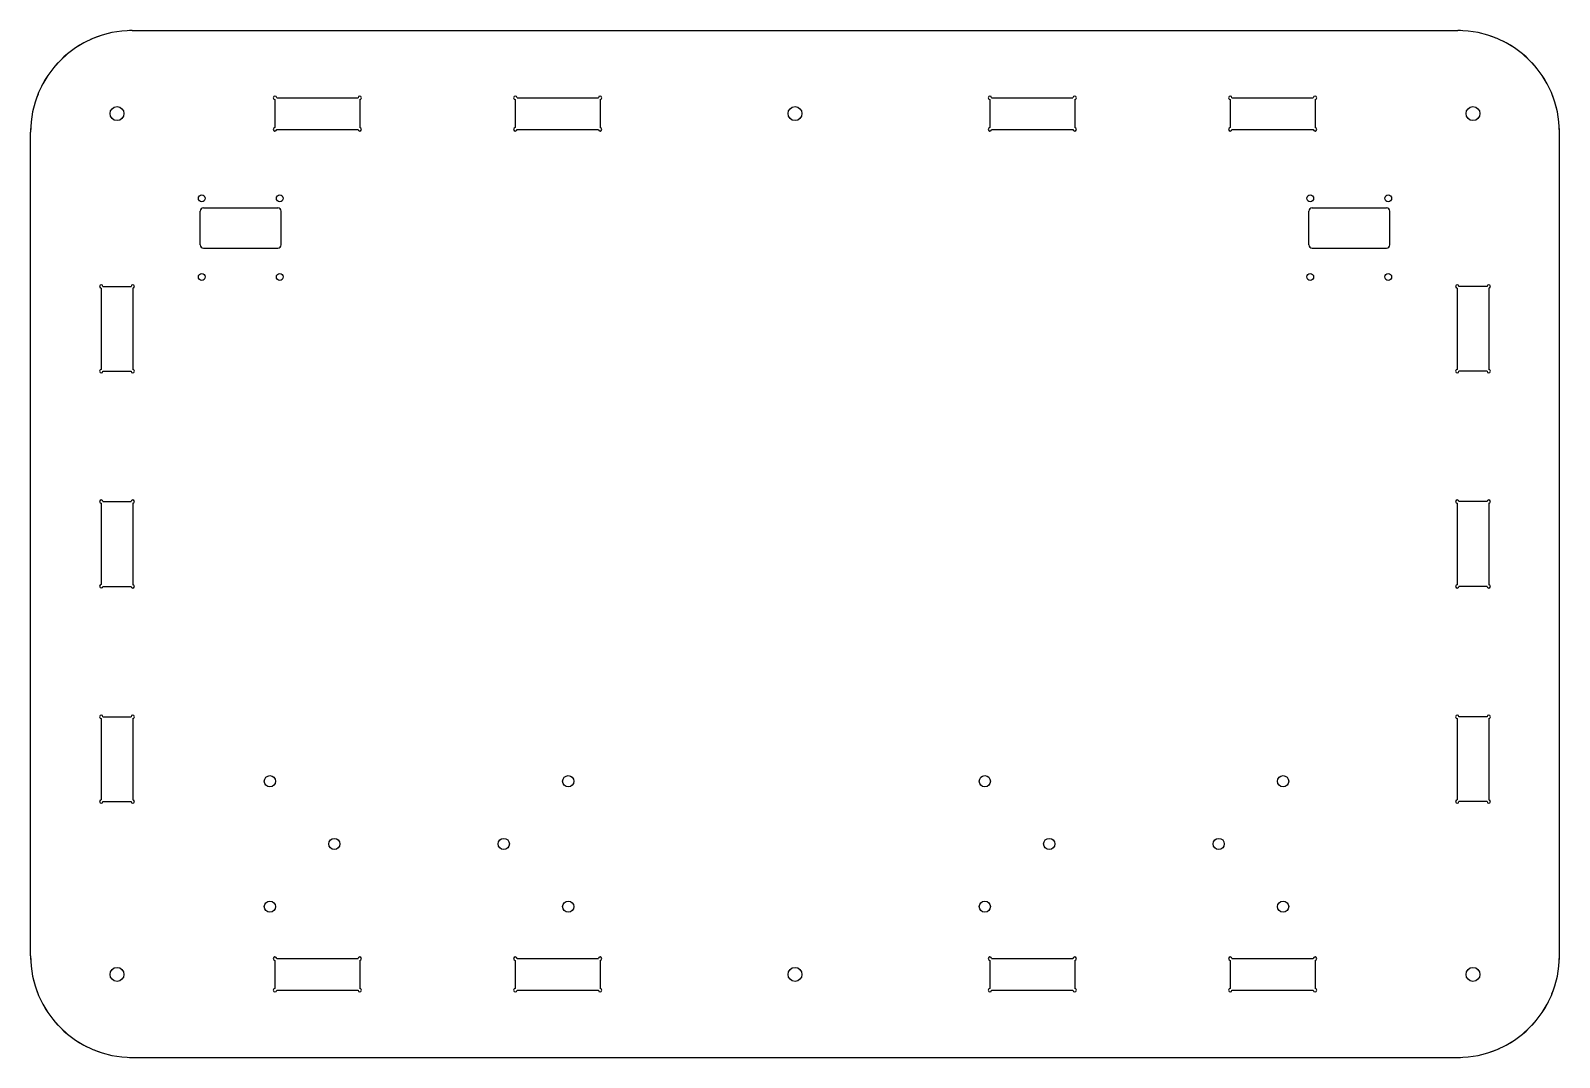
# Model space of a CAD drawing. Header units: millimetres. Extents: x -226 to 226, y -24 to 278.
import ezdxf

# ---------------------------------------------------------------- set-up
doc = ezdxf.new("R2010")
doc.units = ezdxf.units.MM
doc.linetypes.add('CENTERX2', pattern=[20.32, 12.7, -2.54, 2.54, -2.54])

msp = doc.modelspace()

# ---------------------------------------------------------------- linework, layer by layer
at = {"color": 7, "linetype": 'CENTERX2'}
for p, q in [((-195.5, 278.5), (195.5, 278.5)), ((-225.5, 5.5), (-225.5, 248.5)), ((225.5, 5.5), (225.5, 248.5)), ((-195.5, -24.5), (195.5, -24.5))]:
    msp.add_line(p, q, dxfattribs=at)
at = {"color": 7, "linetype": 'Continuous'}
for p, q in [((-195.5, 278.5), (195.5, 278.5)), ((-153.4, 258.15), (-153.4, 249.85)), ((-152.9, 258.65), (-128.9, 258.65)), ((-128.4, 258.15), (-128.4, 249.85)), ((-82.5, 258.15), (-82.5, 249.85)), ((-82, 258.65), (-58, 258.65)), ((-57.5, 258.15), (-57.5, 249.85)), ((57.5, 258.15), (57.5, 249.85)), ((58, 258.65), (82, 258.65)), ((82.5, 258.15), (82.5, 249.85)), ((128.4, 258.15), (128.4, 249.85)), ((128.9, 258.65), (152.9, 258.65)), ((153.4, 258.15), (153.4, 249.85)), ((-225.5, 5.5), (-225.5, 248.5)), ((-152.9, 249.35), (-128.9, 249.35)), ((-82, 249.35), (-58, 249.35)), ((58, 249.35), (82, 249.35)), ((128.9, 249.35), (152.9, 249.35)), ((225.5, 5.5), (225.5, 248.5)), ((-174.45, 226.2), (-152.55, 226.2)), ((152.55, 226.2), (174.45, 226.2)), ((-175.45, 215.3), (-175.45, 225.2)), ((-151.55, 215.3), (-151.55, 225.2)), ((151.55, 215.3), (151.55, 225.2)), ((175.45, 215.3), (175.45, 225.2)), ((-174.45, 214.3), (-152.55, 214.3)), ((152.55, 214.3), (174.45, 214.3)), ((-204.15, 203), (-195.85, 203)), ((204.15, 203), (195.85, 203)), ((-204.65, 202.5), (-204.65, 178.5)), ((-195.35, 202.5), (-195.35, 178.5)), ((195.35, 202.5), (195.35, 178.5)), ((204.65, 202.5), (204.65, 178.5)), ((-204.15, 178), (-195.85, 178)), ((204.15, 178), (195.85, 178)), ((-204.65, 139), (-204.65, 115.03)), ((-204.15, 139.5), (-195.85, 139.5)), ((-195.35, 139), (-195.35, 115)), ((195.35, 139), (195.35, 115)), ((204.15, 139.5), (195.85, 139.5)), ((204.65, 139), (204.65, 115)), ((-204.14, 114.5), (-195.85, 114.5)), ((204.15, 114.5), (195.85, 114.5)), ((-204.65, 75.5), (-204.65, 51.5)), ((-204.15, 76), (-195.85, 76)), ((-195.35, 75.5), (-195.35, 51.5)), ((195.35, 75.5), (195.35, 51.5)), ((204.15, 76), (195.85, 76)), ((204.65, 75.5), (204.65, 51.5)), ((-204.15, 51), (-195.85, 51)), ((204.15, 51), (195.85, 51)), ((-152.9, 4.65), (-128.9, 4.65)), ((-82, 4.65), (-58, 4.65)), ((58, 4.65), (82, 4.65)), ((128.9, 4.65), (152.9, 4.65)), ((-153.4, 4.15), (-153.4, -4.15)), ((-128.4, 4.15), (-128.4, -4.15)), ((-82.5, 4.15), (-82.5, -4.15)), ((-57.5, 4.15), (-57.5, -4.15)), ((57.5, 4.15), (57.5, -4.15)), ((82.5, 4.15), (82.5, -4.15)), ((128.4, 4.15), (128.4, -4.15)), ((153.4, 4.15), (153.4, -4.15)), ((-152.9, -4.65), (-128.9, -4.65)), ((-82, -4.65), (-58, -4.65)), ((58, -4.65), (82, -4.65)), ((128.9, -4.65), (152.9, -4.65)), ((-195.5, -24.5), (195.5, -24.5))]:
    msp.add_line(p, q, dxfattribs=at)
for centre, radius in [((-200, 254), 2.05), ((0, 254), 2.05), ((200, 254), 2.05), ((-175, 229), 1), ((-152, 229), 1), ((152, 229), 1), ((175, 229), 1), ((-175, 205.8), 1), ((-152, 205.8), 1), ((152, 205.8), 1), ((175, 205.8), 1), ((-154.9, 57), 1.65), ((-66.9, 57), 1.65), ((56, 57), 1.65), ((144, 57), 1.65), ((-135.9, 38.5), 1.65), ((-85.9, 38.5), 1.65), ((75, 38.5), 1.65), ((125, 38.5), 1.65), ((-154.9, 20), 1.65), ((-66.9, 20), 1.65), ((56, 20), 1.65), ((144, 20), 1.65), ((-200, 0), 2.05), ((0, 0), 2.05), ((200, 0), 2.05)]:
    msp.add_circle(centre, radius, dxfattribs=at)
at = {"color": 7, "linetype": 'CENTERX2'}
for centre, start, end in [((-195.5, 248.5), 90, 180), ((195.5, 248.5), 0, 90), ((-195.5, 5.5), 180, 270), ((195.5, 5.5), 270, 0)]:
    msp.add_arc(centre, 30, start, end, dxfattribs=at)
at = {"color": 7, "linetype": 'Continuous'}
for centre, radius, start, end in [((-195.5, 248.5), 30, 90, 180), ((195.5, 248.5), 30, 0, 90), ((-153.4, 258.65), 0.5, 0, 270), ((-128.4, 258.65), 0.5, 270, 180), ((-82.5, 258.65), 0.5, 0, 270), ((-57.5, 258.65), 0.5, 270, 180), ((57.5, 258.65), 0.5, 0, 270), ((82.5, 258.65), 0.5, 270, 180), ((128.4, 258.65), 0.5, 0, 270), ((153.4, 258.65), 0.5, 270, 180), ((-153.4, 249.35), 0.5, 90, 360), ((-128.4, 249.35), 0.5, 180, 90), ((-82.5, 249.35), 0.5, 90, 0), ((-57.5, 249.35), 0.5, 180, 90), ((57.5, 249.35), 0.5, 90, 0), ((82.5, 249.35), 0.5, 180, 90), ((128.4, 249.35), 0.5, 90, 0), ((153.4, 249.35), 0.5, 180, 90), ((-174.45, 225.2), 1, 90, 180), ((-152.55, 225.2), 1, 0, 90), ((152.55, 225.2), 1, 90, 180), ((174.45, 225.2), 1, 0, 90), ((-174.45, 215.3), 1, 180, 270), ((-152.55, 215.3), 1, 270, 0), ((152.55, 215.3), 1, 180, 270), ((174.45, 215.3), 1, 270, 0), ((-204.65, 203), 0.5, 0, 270), ((-195.35, 203), 0.5, 270, 180), ((195.35, 203), 0.5, 0, 270), ((204.65, 203), 0.5, 270, 180), ((-204.65, 178), 0.5, 90, 0), ((-195.35, 178), 0.5, 180, 90), ((195.35, 178), 0.5, 90, 0), ((204.65, 178), 0.5, 180, 90), ((-204.65, 139.5), 0.5, 0, 270), ((-195.35, 139.5), 0.5, 270, 180), ((195.35, 139.5), 0.5, 0, 270), ((204.65, 139.5), 0.5, 270, 180), ((-204.64, 114.53), 0.5, 91.4924, 356.3872), ((-195.35, 114.5), 0.5, 180, 90), ((195.35, 114.5), 0.5, 90, 360), ((204.65, 114.5), 0.5, 180, 90), ((-204.65, 76), 0.5, 0, 270), ((-195.35, 76), 0.5, 270, 180), ((195.35, 76), 0.5, 0, 270), ((204.65, 76), 0.5, 270, 180), ((-204.65, 51), 0.5, 90, 0), ((-195.35, 51), 0.5, 180, 90), ((195.35, 51), 0.5, 90, 360), ((204.65, 51), 0.5, 180, 90), ((-195.5, 5.5), 30, 180, 270), ((-153.4, 4.65), 0.5, 0, 270), ((-128.4, 4.65), 0.5, 270, 180), ((-82.5, 4.65), 0.5, 0, 270), ((-57.5, 4.65), 0.5, 270, 180), ((57.5, 4.65), 0.5, 0, 270), ((82.5, 4.65), 0.5, 270, 180), ((128.4, 4.65), 0.5, 0, 270), ((153.4, 4.65), 0.5, 270, 180), ((195.5, 5.5), 30, 270, 0), ((-153.4, -4.65), 0.5, 90, 0), ((-128.4, -4.65), 0.5, 180, 90), ((-82.5, -4.65), 0.5, 90, 0), ((-57.5, -4.65), 0.5, 180, 90), ((57.5, -4.65), 0.5, 90, 0), ((82.5, -4.65), 0.5, 180, 90), ((128.4, -4.65), 0.5, 90, 0), ((153.4, -4.65), 0.5, 180, 90)]:
    msp.add_arc(centre, radius, start, end, dxfattribs=at)

doc.saveas('drawing.dxf')
